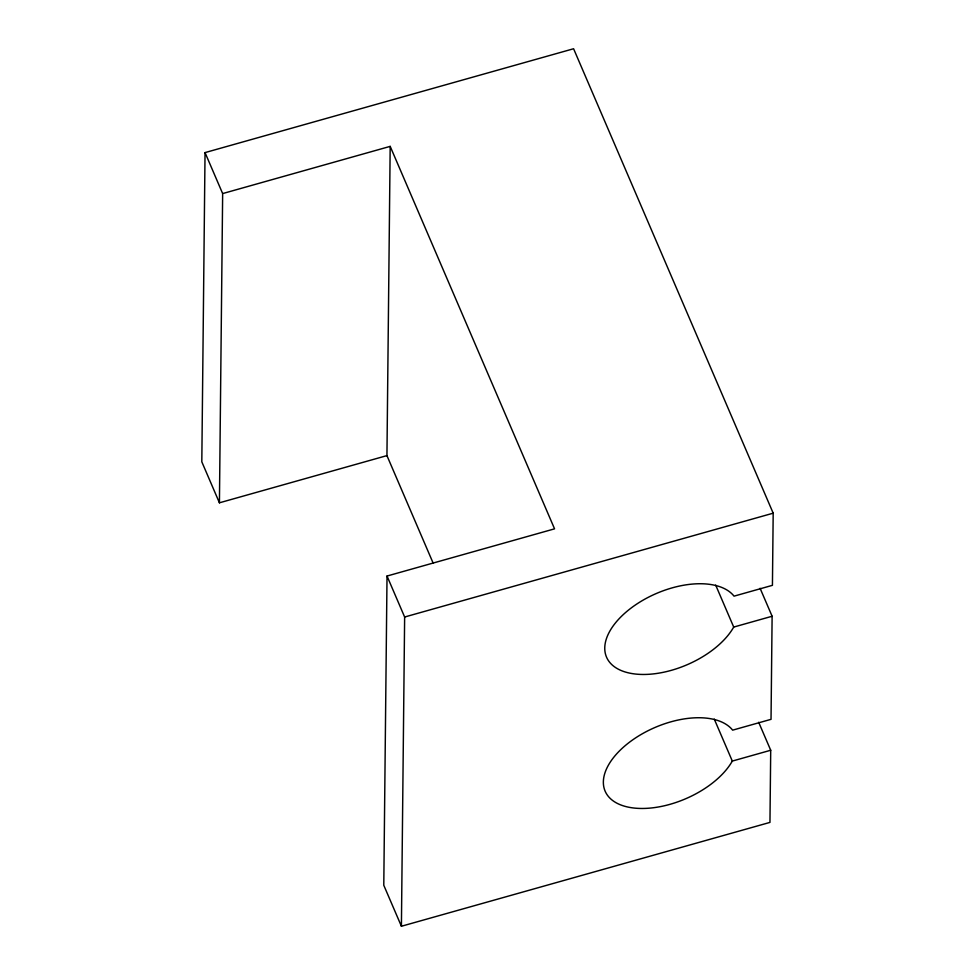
<?xml version="1.0" encoding="UTF-8"?>
<svg xmlns="http://www.w3.org/2000/svg" width="975" height="975" viewBox="0 0 975 975"><rect width="100%" height="100%" fill="white"/><g stroke="black" fill="none" stroke-linecap="round" stroke-linejoin="round"><path stroke-width="1.46" d="M760.086 588.278L772.115 616.249L733.712 627.071A71.004 38.793 -23.3 0 1 630.776 673.347A71.004 38.793 -23.3 0 1 631.459 607.778A71.004 38.793 -23.3 0 1 734.041 596.152L772.432 585.329L773.187 513.179L573.592 48.75L205.043 152.6L201.813 461.821L219.424 502.808L386.941 455.605L390.183 146.372L222.653 193.574L219.424 502.808M390.183 146.372L554.556 528.84L387.026 576.042L383.784 885.276L401.408 926.25L769.957 822.4L770.713 750.25L758.684 722.28M401.408 926.25L404.637 617.017L387.026 576.042M772.115 616.249L771.03 719.331L732.639 730.153A71.004 38.793 -23.3 0 0 630.057 741.78A71.004 38.793 -23.3 0 0 629.362 807.349A71.004 38.793 -23.3 0 0 732.31 761.073L770.713 750.25M404.637 617.017L773.187 513.179M715.687 585.11L733.712 627.071M714.273 719.099L732.31 761.073M386.941 455.605L433.132 563.087M205.043 152.6L222.653 193.574"/></g></svg>
